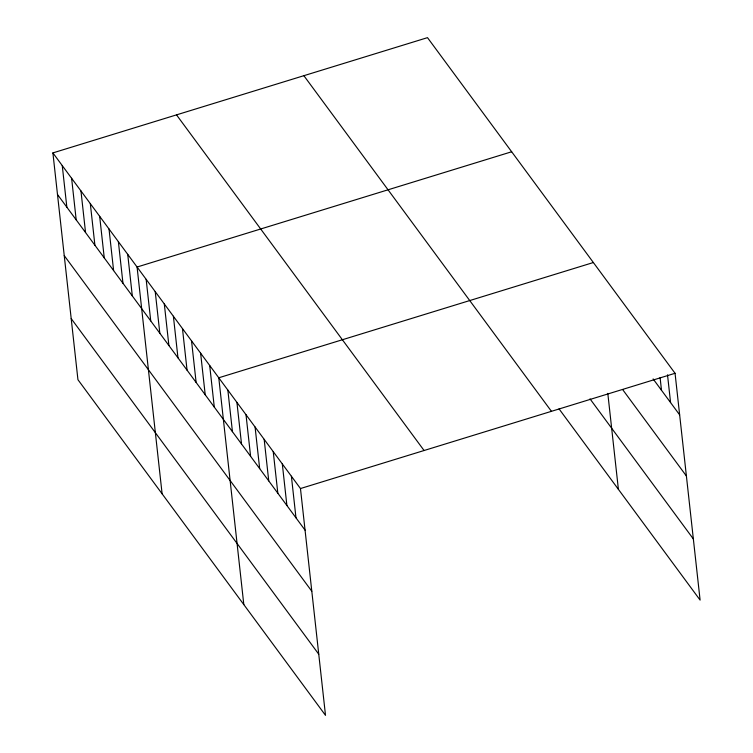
<?xml version="1.0" encoding="UTF-8"?>
<svg xmlns="http://www.w3.org/2000/svg" width="753" height="753" viewBox="0 0 753 753"><rect width="100%" height="100%" fill="white"/><g stroke="black" fill="none" stroke-linecap="round" stroke-linejoin="round"><path stroke-width="1.13" d="M52.898 152.906L300.466 488.546L325.503 715.35L77.945 379.71L52.898 152.906L427.497 37.65L675.055 373.29L700.102 600.094L559.046 408.87M511.664 151.767L137.074 267.023L162.111 493.827M593.364 262.524L218.775 377.78L243.812 604.593M300.466 488.546L675.055 373.29M653.115 378.91L679.648 414.884M622.853 389.856L686.397 476M590.004 398.864L693.353 538.969M303.873 75.686L551.441 411.326M176.513 114.87L424.08 450.51M57.492 194.5L305.059 530.14M64.24 255.615L311.808 591.256M71.196 318.594L318.764 654.225M667.516 374.843L670.575 402.573M660.089 377.564L661.492 390.27M607.803 393.358L618.401 489.337M291.392 476.235L295.985 517.829M282.309 463.933L286.902 505.527M273.235 451.621L277.829 493.215M264.162 439.319L268.746 480.913M255.079 427.007L259.672 468.601M246.005 414.705L250.598 456.299M236.922 402.394L241.515 443.988M227.848 390.092L232.442 431.685M209.692 365.478L214.285 407.072M200.618 353.166L205.211 394.76M191.535 340.864L196.128 382.458M182.461 328.553L187.055 370.147M173.388 316.251L177.972 357.844M164.305 303.948L168.898 345.533M155.231 291.637L159.824 333.231M146.148 279.335L150.741 320.919M127.718 254.345L132.312 295.938M118.372 241.666L122.965 283.26M109.016 228.987L113.609 270.581M99.669 216.309L104.253 257.893M90.313 203.621L94.906 245.214M80.957 190.942L85.55 232.536M71.61 178.263L76.194 219.857M62.254 165.585L66.848 207.179"/></g></svg>
